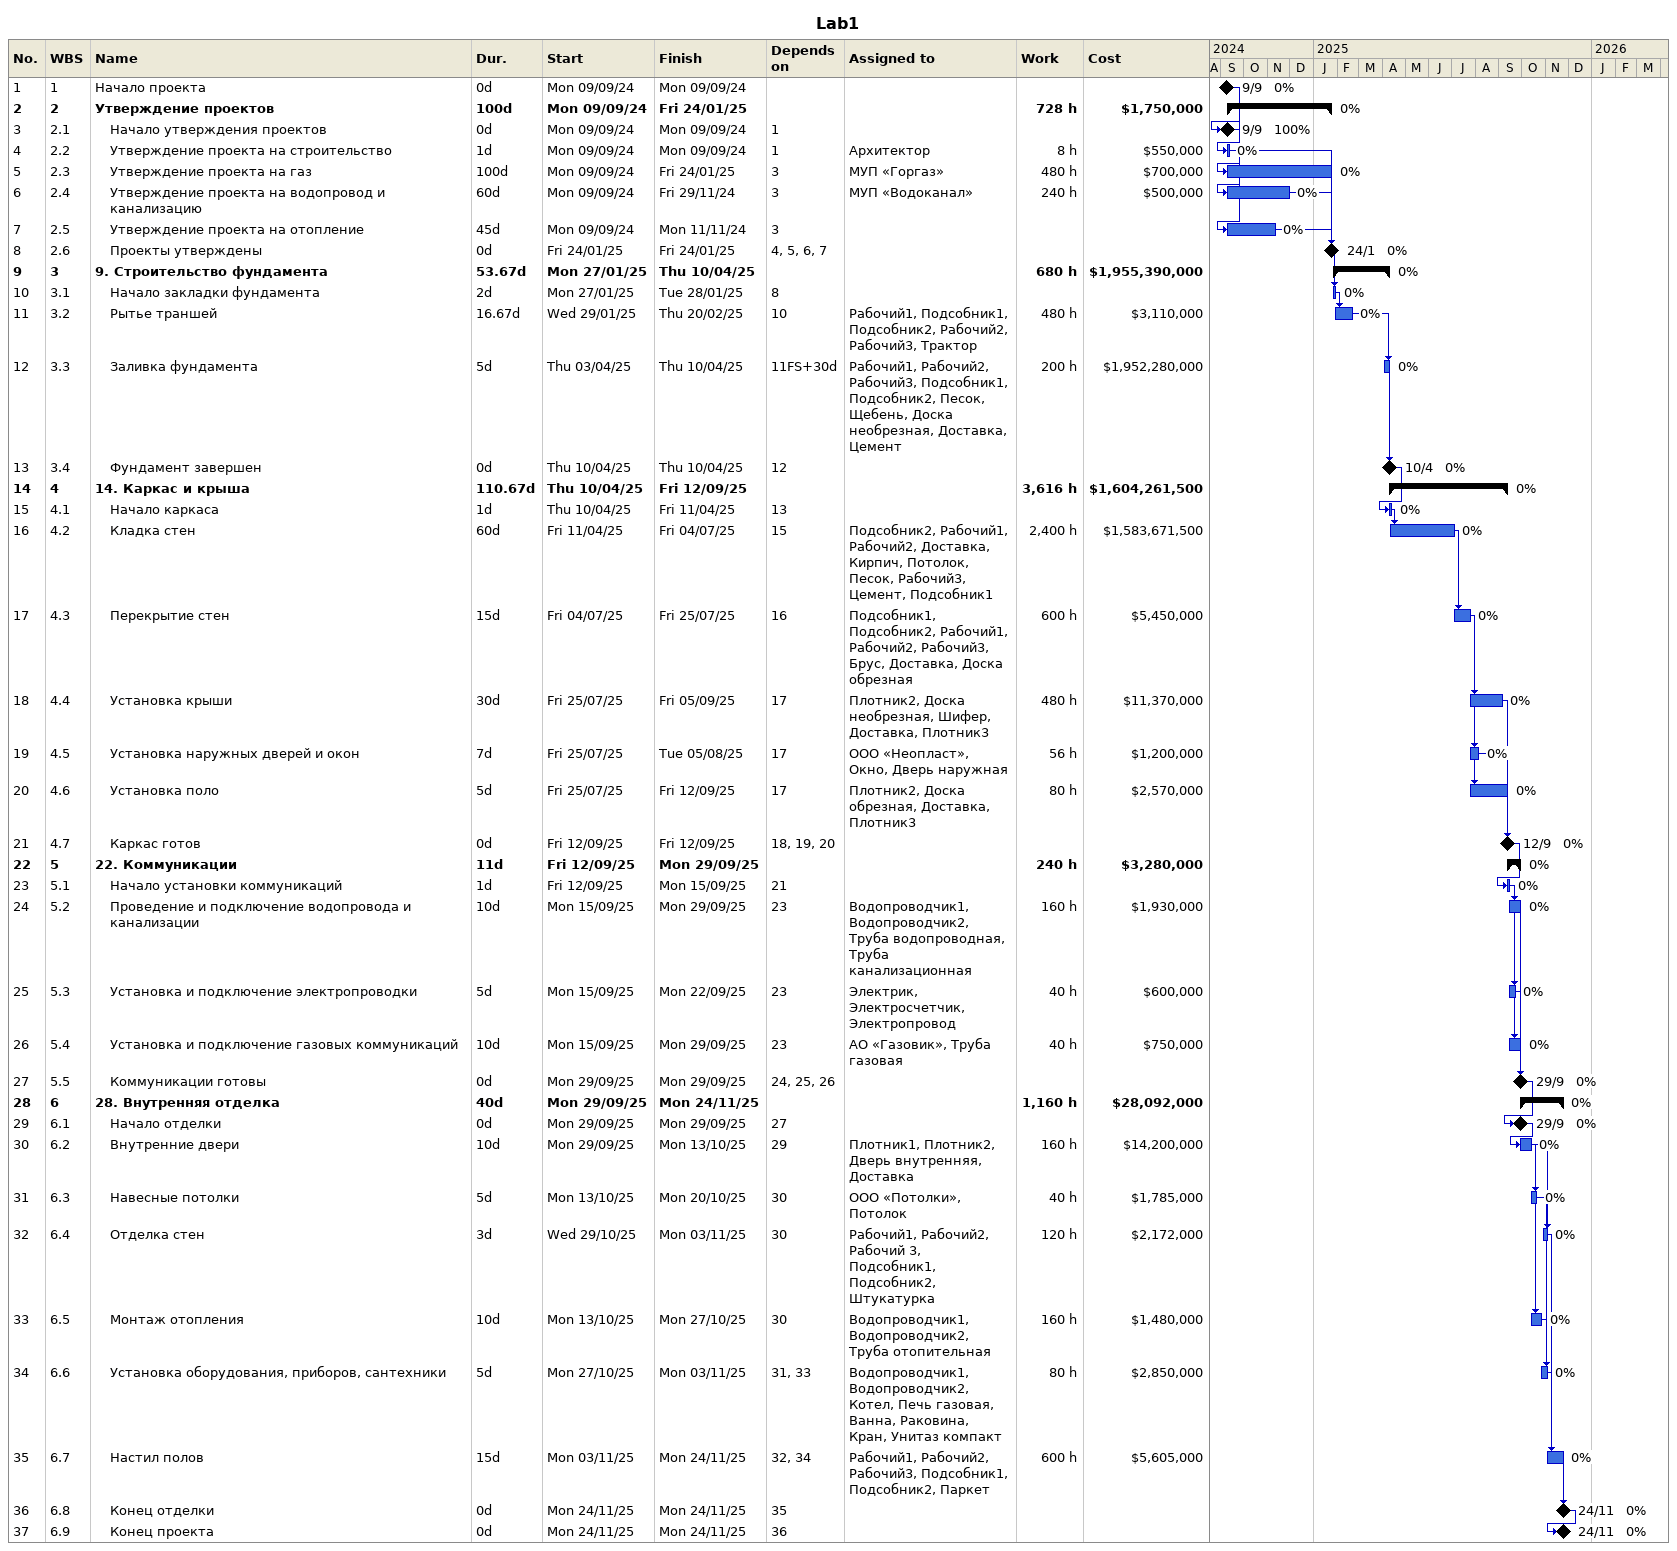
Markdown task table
Lab1

| ID | WBS | Task | Duration | Start | Finish | Predecessors | Resources | % complete | Work (h) | Cost ($) |
|---|---|---|---|---|---|---|---|---|---|---|
| 1 | 1 | Начало проекта | 0d | 2024-09-09 | 2024-09-09 |  |  | 0 |  |  |
| 2 | 2 | **Утверждение проектов** | 100d | 2024-09-09 | 2025-01-24 |  |  | 0 | 728 | 1750000 |
| 3 | 2.1 | Начало утверждения проектов | 0d | 2024-09-09 | 2024-09-09 | 1 |  | 100 |  |  |
| 4 | 2.2 | Утверждение проекта на строительство | 1d | 2024-09-09 | 2024-09-09 | 1 | Архитектор | 0 | 8 | 550000 |
| 5 | 2.3 | Утверждение проекта на газ | 100d | 2024-09-09 | 2025-01-24 | 3 | МУП «Горгаз» | 0 | 480 | 700000 |
| 6 | 2.4 | Утверждение проекта на водопровод и канализацию | 60d | 2024-09-09 | 2024-11-29 | 3 | МУП «Водоканал» | 0 | 240 | 500000 |
| 7 | 2.5 | Утверждение проекта на отопление | 45d | 2024-09-09 | 2024-11-11 | 3 |  | 0 |  |  |
| 8 | 2.6 | Проекты утверждены | 0d | 2025-01-24 | 2025-01-24 | 4, 5, 6, 7 |  | 0 |  |  |
| 9 | 3 | **9. Строительство фундамента** | 53.67d | 2025-01-27 | 2025-04-10 |  |  | 0 | 680 | 1955390000 |
| 10 | 3.1 | Начало закладки фундамента | 2d | 2025-01-27 | 2025-01-28 | 8 |  | 0 |  |  |
| 11 | 3.2 | Рытье траншей | 16.67d | 2025-01-29 | 2025-02-20 | 10 | Рабочий1, Подсобник1, Подсобник2, Рабочий2, Рабочий3, Трактор | 0 | 480 | 3110000 |
| 12 | 3.3 | Заливка фундамента | 5d | 2025-04-03 | 2025-04-10 | 11FS+30d | Рабочий1, Рабочий2, Рабочий3, Подсобник1, Подсобник2, Песок, Щебень, Доска необрезная, Доставка, Цемент | 0 | 200 | 1952280000 |
| 13 | 3.4 | Фундамент завершен | 0d | 2025-04-10 | 2025-04-10 | 12 |  | 0 |  |  |
| 14 | 4 | **14. Каркас и крыша** | 110.67d | 2025-04-10 | 2025-09-12 |  |  | 0 | 3616 | 1604261500 |
| 15 | 4.1 | Начало каркаса | 1d | 2025-04-10 | 2025-04-11 | 13 |  | 0 |  |  |
| 16 | 4.2 | Кладка стен | 60d | 2025-04-11 | 2025-07-04 | 15 | Подсобник2, Рабочий1, Рабочий2, Доставка, Кирпич, Потолок, Песок, Рабочий3, Цемент, Подсобник1 | 0 | 2400 | 1583671500 |
| 17 | 4.3 | Перекрытие стен | 15d | 2025-07-04 | 2025-07-25 | 16 | Подсобник1, Подсобник2, Рабочий1, Рабочий2, Рабочий3, Брус, Доставка, Доска обрезная | 0 | 600 | 5450000 |
| 18 | 4.4 | Установка крыши | 30d | 2025-07-25 | 2025-09-05 | 17 | Плотник2, Доска необрезная, Шифер, Доставка, Плотник3 | 0 | 480 | 11370000 |
| 19 | 4.5 | Установка наружных дверей и окон | 7d | 2025-07-25 | 2025-08-05 | 17 | ООО «Неопласт», Окно, Дверь наружная | 0 | 56 | 1200000 |
| 20 | 4.6 | Установка поло | 5d | 2025-07-25 | 2025-09-12 | 17 | Плотник2, Доска обрезная, Доставка, Плотник3 | 0 | 80 | 2570000 |
| 21 | 4.7 | Каркас готов | 0d | 2025-09-12 | 2025-09-12 | 18, 19, 20 |  | 0 |  |  |
| 22 | 5 | **22. Коммуникации** | 11d | 2025-09-12 | 2025-09-29 |  |  | 0 | 240 | 3280000 |
| 23 | 5.1 | Начало установки коммуникаций | 1d | 2025-09-12 | 2025-09-15 | 21 |  | 0 |  |  |
| 24 | 5.2 | Проведение и подключение водопровода и канализации | 10d | 2025-09-15 | 2025-09-29 | 23 | Водопроводчик1, Водопроводчик2, Труба водопроводная, Труба канализационная | 0 | 160 | 1930000 |
| 25 | 5.3 | Установка и подключение электропроводки | 5d | 2025-09-15 | 2025-09-22 | 23 | Электрик, Электросчетчик, Электропровод | 0 | 40 | 600000 |
| 26 | 5.4 | Установка и подключение газовых коммуникаций | 10d | 2025-09-15 | 2025-09-29 | 23 | АО «Газовик», Труба газовая | 0 | 40 | 750000 |
| 27 | 5.5 | Коммуникации готовы | 0d | 2025-09-29 | 2025-09-29 | 24, 25, 26 |  | 0 |  |  |
| 28 | 6 | **28. Внутренняя отделка** | 40d | 2025-09-29 | 2025-11-24 |  |  | 0 | 1160 | 28092000 |
| 29 | 6.1 | Начало отделки | 0d | 2025-09-29 | 2025-09-29 | 27 |  | 0 |  |  |
| 30 | 6.2 | Внутренние двери | 10d | 2025-09-29 | 2025-10-13 | 29 | Плотник1, Плотник2, Дверь внутренняя, Доставка | 0 | 160 | 14200000 |
| 31 | 6.3 | Навесные потолки | 5d | 2025-10-13 | 2025-10-20 | 30 | ООО «Потолки», Потолок | 0 | 40 | 1785000 |
| 32 | 6.4 | Отделка стен | 3d | 2025-10-29 | 2025-11-03 | 30 | Рабочий1, Рабочий2, Рабочий 3, Подсобник1, Подсобник2, Штукатурка | 0 | 120 | 2172000 |
| 33 | 6.5 | Монтаж отопления | 10d | 2025-10-13 | 2025-10-27 | 30 | Водопроводчик1, Водопроводчик2, Труба отопительная | 0 | 160 | 1480000 |
| 34 | 6.6 | Установка оборудования, приборов, сантехники | 5d | 2025-10-27 | 2025-11-03 | 31, 33 | Водопроводчик1, Водопроводчик2, Котел, Печь газовая, Ванна, Раковина, Кран, Унитаз компакт | 0 | 80 | 2850000 |
| 35 | 6.7 | Настил полов | 15d | 2025-11-03 | 2025-11-24 | 32, 34 | Рабочий1, Рабочий2, Рабочий3, Подсобник1, Подсобник2, Паркет | 0 | 600 | 5605000 |
| 36 | 6.8 | Конец отделки | 0d | 2025-11-24 | 2025-11-24 | 35 |  | 0 |  |  |
| 37 | 6.9 | Конец проекта | 0d | 2025-11-24 | 2025-11-24 | 36 |  | 0 |  |  |
